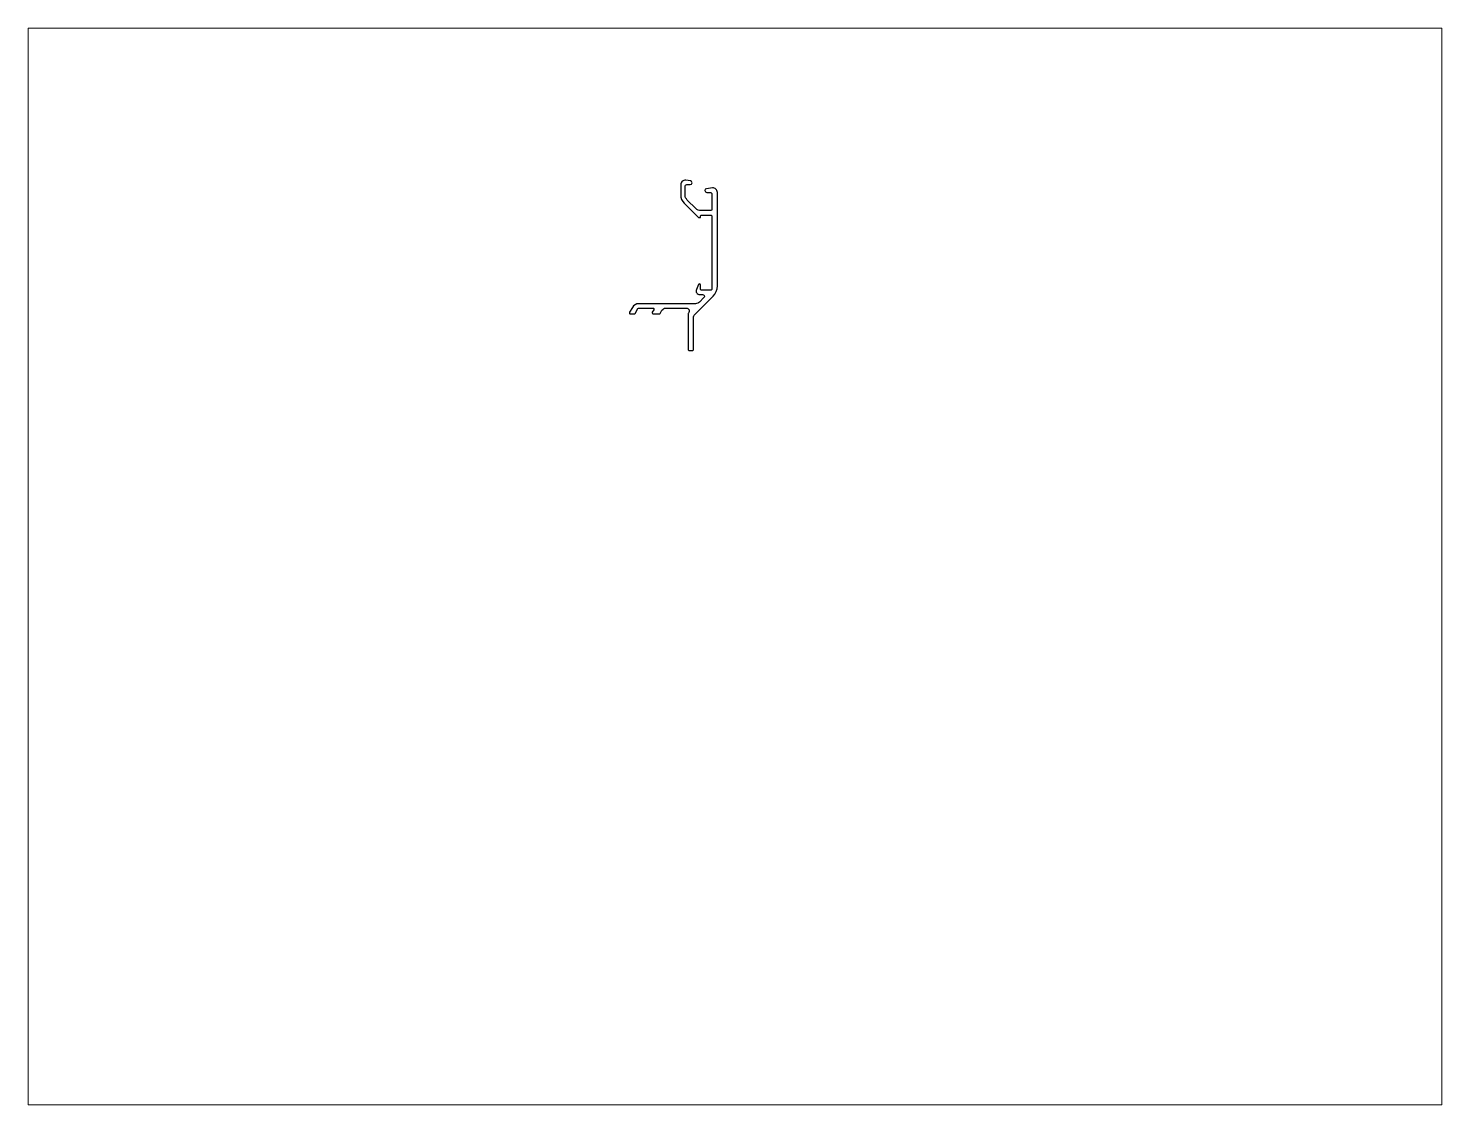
# Paper-space layout 'Layout1' of a CAD drawing. Extents: x 27 to 240, y 20 to 183.
# The model-space entities are those that its viewports show. They can reach past a viewport. Long polylines and large blocks are cut down to what shows.
import ezdxf

# ---------------------------------------------------------------- set-up
doc = ezdxf.new("R2010")
doc.units = 0
doc.header["$LTSCALE"] = 15
doc.layers.get('0').update_dxf_attribs({"linetype": 'CONTINUOUS'})

msp = doc.modelspace()

# ---------------------------------------------------------------- linework, layer by layer
msp.add_lwpolyline([(177.8, 199.49), (177.78, 199.46, 0.198912), (177.69, 199.25), (177.69, 189.55, 0.414214), (177.99, 189.25), (178.89, 189.25, 0.414214), (179.19, 189.55), (179.19, 198.26, -0.198912), (179.54, 199.1), (184.52, 204.08, 0.198912), (185.69, 206.91), (185.69, 232.45, 0.449829), (184.35, 233.64), (182.73, 233.45, 0.941706), (182.79, 232.45), (183.69, 232.45, -0.414214), (184.19, 231.95), (184.19, 227.75, -0.414214), (183.89, 227.45), (181.19, 227.45, -0.198912), (179.78, 228.04), (177.48, 230.34, -0.198912), (176.89, 231.75), (176.89, 234.05, -0.414214), (177.39, 234.55), (178.29, 234.55, 0.928956), (178.36, 235.55), (177.07, 235.74, 0.458031), (175.69, 234.55), (175.69, 231.75, 0.198912), (176.63, 229.49), (180.48, 225.64, 0.198912), (180.69, 225.55), (181.09, 225.55), (181.09, 225.95, -0.414214), (181.39, 226.25), (183.89, 226.25, -0.414214), (184.19, 225.95), (184.19, 206.05, -0.414214), (183.89, 205.75), (181.39, 205.75, -0.414214), (181.09, 206.05), (181.09, 207.15, 0.822039), (180.51, 207.27), (179.96, 205.93, 0.533467), (180.89, 204.55), (181.66, 204.55, -0.668179), (182.01, 203.7), (180.81, 202.49, -0.198912), (179.75, 202.05), (164.24, 202.05, 0.267949), (162.51, 201.05), (161.73, 199.7, 0.57735), (161.99, 199.25), (163.02, 199.25, 0.267949), (163.28, 199.4), (164.03, 200.7, -0.267949), (164.29, 200.85), (168.09, 200.85, -0.57735), (168.35, 200.4), (167.95, 199.7, 0.57735), (168.21, 199.25), (169.83, 199.25, 0.267949), (170.09, 199.4), (170.58, 200.25, -0.267949), (171.62, 200.85), (177.24, 200.85, -0.668179)], format="xyb", close=True)

psp = doc.layouts.get("Layout1")

# ---------------------------------------------------------------- viewports
at = {"layer": '0', "color": 0, "linetype": 'BYBLOCK', "ltscale": 0.05}
psp.add_viewport(center=(133.35, 101.6), size=(213.36, 162.56), view_center_point=(190.51, 130.3), view_height=293.8955, dxfattribs=at)

doc.saveas('drawing.dxf')
